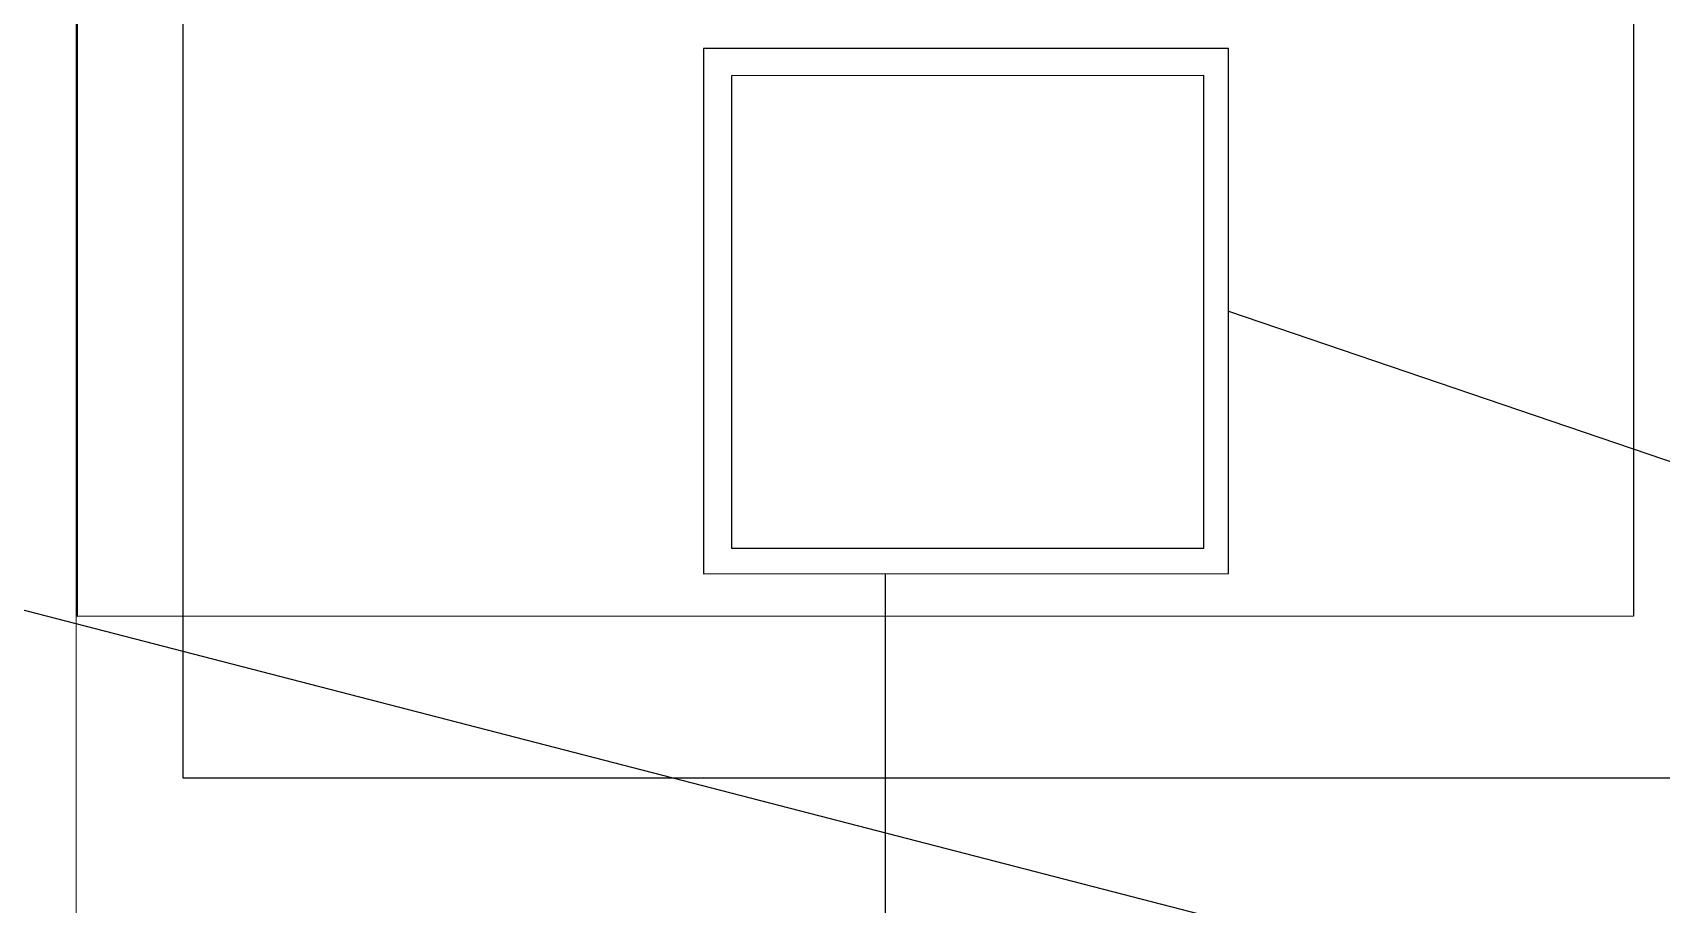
# Model space of a CAD drawing. Header units: inches. Extents: x 567429 to 582707, y 126347 to 133675.
# Drawn here: x 580483.9 to 580545, y 129144.5 to 129177.2 of the extents above; entities that cross this region are included whole.
import ezdxf

# ---------------------------------------------------------------- set-up
doc = ezdxf.new("R2010")
doc.units = ezdxf.units.IN
doc.header["$MEASUREMENT"] = 0
for name, color, linetype in [('BORD', 3, 'Continuous'), ('mobl', 11, 'Continuous'), ('SOCKET WIRE', 4, 'Continuous'), ('SOUND WIRE', 4, 'Continuous'), ('wall kanaf', 4, 'Continuous')]:
    doc.layers.add(name, color=color, linetype=linetype)

# ---------------------------------------------------------------- blocks, each defined once
blk = doc.blocks.new('BOARD2')
at = {"layer": 'BORD', "color": 4}
for p, q in [((-163.075, -61.626), (-163.075, 0)), ((-163.075, 0), (163.075, 0)), ((163.075, -61.626), (-163.075, -61.626))]:
    blk.add_line(p, q, dxfattribs=at)
at = {"layer": 'BORD'}
for p, q in [((-161.386, -24.794), (-161.386, -45.585)), ((-140.595, -24.794), (-161.386, -24.794)), ((-140.595, -45.585), (-140.595, -24.794)), ((-160.38, -25.901), (-160.38, -44.613)), ((-141.668, -25.901), (-160.38, -25.901)), ((-141.668, -44.613), (-141.668, -25.901)), ((-160.38, -44.613), (-141.668, -44.613)), ((-161.386, -45.585), (-140.595, -45.585))]:
    blk.add_line(p, q, dxfattribs=at)

msp = doc.modelspace()

# ---------------------------------------------------------------- linework, layer by layer
at = {"layer": 'mobl', "color": 15}
for p, q in [((580489.486, 129239.203), (580489.486, 129149.203)), ((580489.486, 129149.203), (580689.486, 129149.203))]:
    msp.add_line(p, q, dxfattribs=at)
at = {"layer": 'SOCKET WIRE'}
for p, q in [((580528.717, 129166.71), (580767.682, 129085.421)), ((580515.842, 129156.87), (580515.842, 129125.066))]:
    msp.add_line(p, q, dxfattribs=at)
at = {"layer": 'SOUND WIRE'}
msp.add_line((580755.134, 129085.308), (580163.731, 129238.117), dxfattribs=at)
at = {"layer": 'wall kanaf', "color": 15, "lineweight": 20, "ltscale": 0.1}
msp.add_line((580485.486, 129535.289), (580485.486, 129020.789), dxfattribs=at)

# ---------------------------------------------------------------- block references
at = {"layer": 'BORD', "ltscale": 5, "xscale": 0.947301618010808, "yscale": 0.947301618010808, "zscale": 0.947301618010808, "rotation": 90.0091431634973}
msp.add_blockref('BOARD2', (580485.511, 129309.737), dxfattribs=at)

doc.saveas('drawing.dxf')
